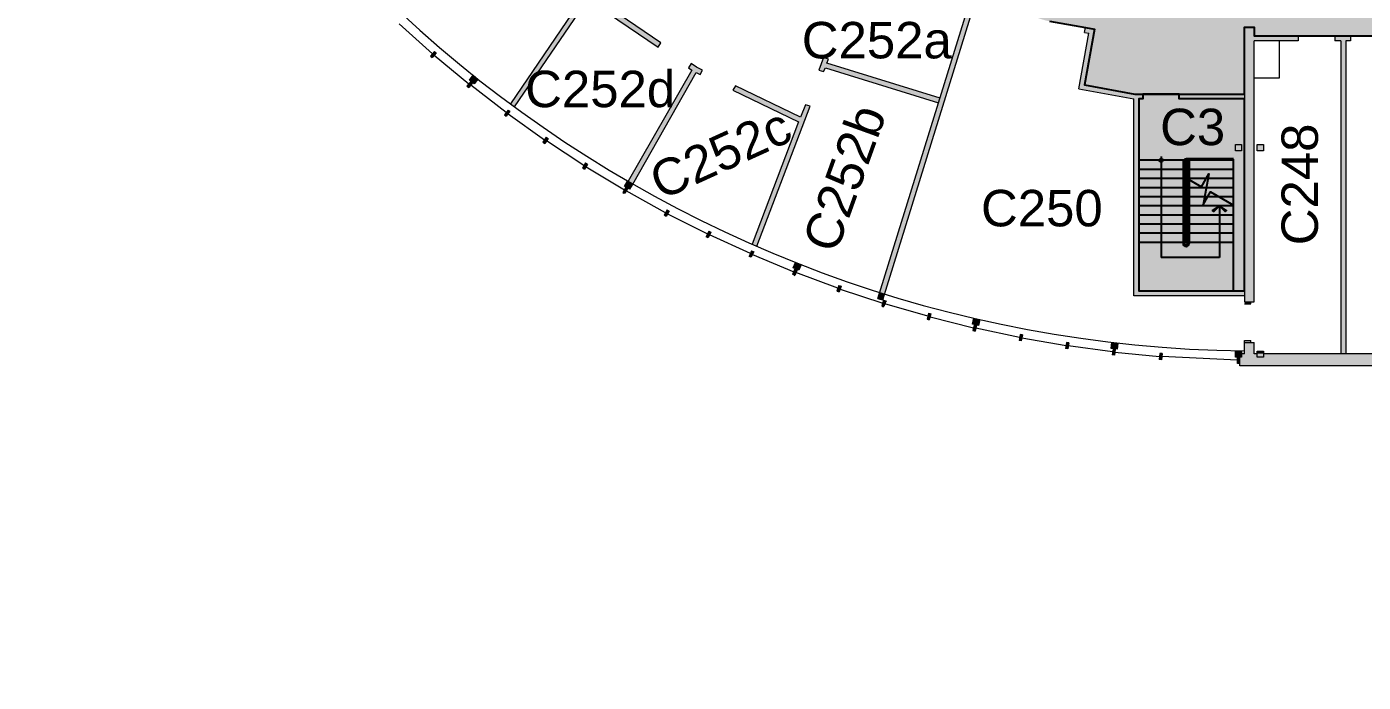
# Model space of a CAD drawing. Extents: x 674 to 9317, y -1087 to 3542.
# Drawn here: x 689 to 2009, y 650 to 1297 of the extents above; entities that cross this region are included whole.
import ezdxf

# ---------------------------------------------------------------- set-up
doc = ezdxf.new("R2010")
doc.units = 0
doc.header["$LTSCALE"] = 0.004
doc.header["$MEASUREMENT"] = 0
for name, color, linetype in [('CORRIDOR HATCH', 253, 'CONTINUOUS'), ('SOLID', 7, 'CONTINUOUS'), ('STAIR', 252, 'CONTINUOUS')]:
    doc.layers.add(name, color=color, linetype=linetype)
doc.layers.add('Room Number', color=7, linetype='CONTINUOUS', lineweight=9)
doc.layers.add('WALL', color=7, linetype='CONTINUOUS', lineweight=0)
doc.styles.add('style1', font='arial.ttf')

msp = doc.modelspace()

# ---------------------------------------------------------------- hatches: boundary and pattern name
at = {"layer": 'CORRIDOR HATCH'}
h = msp.add_hatch(color=256, dxfattribs=at)
h.dxf.hatch_style = 1
h.paths.add_polyline_path([(2231.1, 2606.9), (2231.1, 2457.7), (2623.6, 2457.7), (2623.6, 2472.4), (2636.2, 2472.4), (2636.2, 2600.4), (2623.6, 2600.4), (2623.6, 2606.9)])
h.paths.add_polyline_path([(953.3, 1816.2), (958.8, 1818.6), (960.7, 1814.1), (993.8, 1828.3), (991.9, 1832.7), (1132.6, 1893), (1137.4, 1895), (1123.4, 1930.1), (1108.4, 1973.6), (936.2, 1973.6), (898, 1973.6), (916.1, 1909.4)])
h.paths.add_polyline_path([(1791.5, 1230.9), (1791.5, 1226), (1787.5, 1226), (1787.5, 1036.4), (1892.1, 1036.4), (1892.1, 1226), (1827.5, 1226), (1827.5, 1230.9)])
h.paths.add_polyline_path([(2220.7, 1025), (2220.7, 1003.4), (2225.1, 1003.4), (2225.1, 992.4), (2220.7, 992.4), (2220.7, 798.4), (2225.1, 798.4), (2225.1, 794), (2383.1, 794), (2383.1, 797.4), (2392.1, 797.4), (2392.1, 794), (2536.1, 794), (2536.1, 814.5), (2540.9, 814.5), (2540.9, 914.5), (2536.1, 914.5), (2536.1, 935), (2366.1, 935), (2366.1, 1025)])
h.paths.add_polyline_path([(3828, 1219.5), (3828, 1008.4), (4073.1, 1008.4), (4073.1, 1019.9), (4078, 1019.9), (4078, 1207.9), (4073.1, 1207.9), (4073.1, 1219.5)])
h.paths.add_polyline_path([(4403.6, 2785.9), (4403.6, 2617.9), (4655.6, 2617.9), (4655.6, 2659.9), (4667.6, 2659.9), (4667.6, 2731.9), (4655.6, 2731.9), (4655.6, 2785.9)])
h.paths.add_polyline_path([(5211.2, -706.1), (5211.2, -712.1), (5201.2, -712.1), (5201.2, -962.1), (5255.2, -962.1), (5255.2, -712.1), (5247.2, -712.1), (5247.2, -706.1)])
h.paths.add_polyline_path([(5585.6, 613.9), (5585.6, 601.9), (5401.6, 601.9), (5401.6, 437.9), (5663.6, 437.9), (5663.6, 601.9), (5657.6, 601.9), (5657.6, 613.9)])
edge = h.paths.add_edge_path()
edge.add_arc((5687.6, 1657.9), 71.8, 270, 450)
edge.add_line((5687.6, 1729.7), (5587.9, 1729.9))
edge.add_line((5587.9, 1729.9), (5587.9, 1727.3))
edge.add_line((5587.9, 1727.3), (5577.4, 1727.3))
edge.add_line((5577.4, 1727.3), (5577.4, 1725.8))
edge.add_line((5577.4, 1725.8), (5578.9, 1725.8))
edge.add_line((5578.9, 1725.8), (5578.9, 1659.9))
edge.add_line((5578.9, 1659.9), (5587.9, 1659.9))
edge.add_line((5587.9, 1659.9), (5587.9, 1585.9))
edge.add_line((5587.9, 1585.9), (5681.6, 1585.9))
edge.add_line((5681.6, 1585.9), (5687.6, 1586.1))
h.paths.add_polyline_path([(6335.6, 2785.9), (6335.6, 2617.9), (6527.6, 2617.9), (6527.6, 2605.9), (6599.6, 2605.9), (6599.6, 2617.9), (6605.6, 2617.9), (6605.6, 2785.9)])
h.paths.add_polyline_path([(7421.6, 613.9), (7421.6, 601.9), (7415.6, 601.9), (7415.6, 433.9), (7679.6, 433.9), (7679.6, 601.9), (7493.6, 601.9), (7493.6, 613.9)])
h.paths.add_polyline_path([(8765, 2446.3), (8765, 2440), (8757.8, 2440), (8757.8, 2403.5), (8765, 2403.5), (8765, 2203.3), (8920.7, 2203.3), (8920.7, 2446.3)])
h = msp.add_hatch(color=256, dxfattribs=at)
h.dxf.hatch_style = 1
h.paths.add_polyline_path([(2622, 1376.4), (2214.1, 1376.4), (2214.1, 1380.8), (2208.1, 1380.8), (2208.1, 1385.2), (2165.4, 1385.2), (2121.6, 1385.2), (1910.6, 1384.9), (1910.6, 1378.9), (1904.6, 1378.9), (1904.6, 1381.4), (1901.6, 1381.4), (1901.6, 1372.8), (1892.1, 1372.8), (1892.1, 1385.3), (1890.1, 1385.4), (1889.1, 1385.2), (1889.1, 1379.2), (1883.1, 1379.2), (1883.1, 1385.2), (1843, 1387.7), (1803.7, 1391.4), (1797.7, 1392.1), (1759.9, 1398.3), (1719.3, 1406.6), (1679.3, 1416.9), (1639.7, 1429.2), (1600.8, 1443.2), (1562.8, 1459.5), (1525.5, 1477.5), (1489.2, 1497.3), (1453.9, 1518.8), (1419.7, 1542.1), (1386.5, 1566.9), (1354.9, 1593.6), (1324.6, 1621.7), (1295.4, 1651.1), (1267.8, 1682.6), (1242.3, 1714.5), (1218, 1748), (1195.4, 1782.6), (1174.5, 1818.4), (1155.3, 1855), (1139.3, 1890.5), (955.1, 1811.7), (972.3, 1768.5), (1059.2, 1810.8), (1107.1, 1728.7), (1135.1, 1746), (1158, 1706.7), (1202.9, 1650.9), (1221.6, 1629), (1247.9, 1601.5), (1278.3, 1570.4), (1343.8, 1513.8), (1402.1, 1471.3), (1458.6, 1437.4), (1530.2, 1399.1), (1603.2, 1368.6), (1662.8, 1348.7), (1682, 1342.2), (1672.2, 1310.8), (1695.6, 1303.5), (1699.4, 1302.8), (1734.8, 1296.5), (1743.8, 1294.9), (1733.9, 1239.8), (1783.8, 1230.9), (1791.5, 1230.9), (1827.5, 1230.9), (1892.1, 1230.9), (1892.1, 1296.8), (1901.6, 1296.8), (1901.6, 1288.4), (2220.7, 1288.4), (2220.7, 1171.4), (2231.1, 1171.4), (2231.1, 1159.9), (2231.1, 1158.5), (2523.8, 1158.5), (2523.8, 1279.9), (2615.1, 1279.9)])
at = {"layer": 'SOLID'}
h = msp.add_hatch(color=256, dxfattribs=at)
h.dxf.hatch_style = 1
h.paths.add_polyline_path([(1243.4, 1324.5), (1312.8, 1277.3), (1315.6, 1281.4), (1214.3, 1350.4), (1185, 1377.5), (1181.6, 1373.8), (1211.5, 1346.2), (1239.2, 1327.4), (1166.9, 1221.1, 0.001005), (1171, 1218.2)])
h = msp.add_hatch(color=256, dxfattribs=at)
h.dxf.hatch_style = 1
h.paths.add_polyline_path([(1635.2, 1351.6), (1630.5, 1353.1), (1531.7, 1035.1, 0.001005), (1536.5, 1033.6)])
h = msp.add_hatch(color=256, dxfattribs=at)
h.dxf.hatch_style = 1
h.paths.add_polyline_path([(2048.1, 974.4), (1910.6, 974.4), (1910.6, 970.9), (1904.6, 970.9), (1904.6, 974.4), (1901.6, 974.4), (1901.6, 985.6), (1892.1, 985.6), (1892.1, 974.4), (1889.1, 974.4), (1889.1, 971.1), (1887.2, 971.1), (1887.2, 962.4), (2048.1, 962.4)])
h.paths.add_polyline_path([(1910.6, 974.4), (1910.6, 976.9), (1904.6, 976.9), (1904.6, 970.9), (1910.6, 970.9)], flags=17)
h.paths.add_polyline_path([(1898.1, 987.6), (1892.1, 987.6), (1892.1, 985.6), (1898.1, 985.6)])
h.paths.add_polyline_path([(1992, 1283.5), (1996.6, 1283.5), (1996.6, 1288.4), (1981.1, 1288.4), (1981.1, 1283.5), (1987.1, 1283.5), (1987.1, 974.4), (1992, 974.4)])
h.paths.add_polyline_path([(1901.6, 1283.5), (1945.1, 1283.5), (1945.1, 1288.4), (1901.6, 1288.4), (1901.6, 1296.8), (1892.1, 1296.8), (1892.1, 1025.6), (1901.6, 1025.6)])
h.paths.add_polyline_path([(1892.1, 1036.4), (1787.5, 1036.4), (1787.5, 1226), (1791.5, 1226), (1791.5, 1230.9), (1783.8, 1230.9), (1733.9, 1239.8), (1743.8, 1294.9), (1734.8, 1296.5), (1734, 1291.7), (1738.1, 1290.9), (1728.3, 1235.9), (1782.6, 1226.1), (1782.6, 1031.5), (1892.1, 1031.5)])
h.paths.add_polyline_path([(1892.1, 1230.9), (1827.5, 1230.9), (1827.5, 1226), (1892.1, 1226)], flags=17)
h.paths.add_polyline_path([(1889.1, 1180.9), (1883.1, 1180.9), (1883.1, 1174.9), (1889.1, 1174.9)], flags=17)
h.paths.add_polyline_path([(1910.6, 1180.9), (1904.6, 1180.9), (1904.6, 1174.9), (1910.6, 1174.9)], flags=17)
h = msp.add_hatch(color=256, dxfattribs=at)
h.dxf.hatch_style = 1
h.paths.add_polyline_path([(1405.6, 1082.6, 0.001004), (1410.2, 1080.6), (1463.1, 1218.8), (1458.3, 1220.3), (1453.6, 1207.9), (1389.2, 1238.9), (1386.7, 1234.6), (1451.4, 1203.4)])
h.paths.add_polyline_path([(1350.5, 1252), (1354.2, 1250.3), (1356.7, 1254.6), (1350.7, 1257.5), (1345.5, 1261.1), (1342.9, 1256.7), (1346.2, 1254.5), (1283.3, 1144.7), (1288, 1142)])
h = msp.add_hatch(color=256, dxfattribs=at)
h.dxf.hatch_style = 1
h.paths.add_polyline_path([(1479.4, 1261.3), (1481, 1265.3), (1476.2, 1266.8), (1471.5, 1254.6), (1476.3, 1253.2), (1478, 1256.8), (1589.8, 1222.1), (1591.3, 1226.9)])
h = msp.add_hatch(color=256, dxfattribs=at)
h.dxf.hatch_style = 1
h.paths.add_polyline_path([(1536.5, 1033.6, -0.001005), (1531.7, 1035.1), (1529.8, 1029), (1531.7, 1028.4), (1534.6, 1027.6)])

# ---------------------------------------------------------------- linework, layer by layer
at = {"layer": 'CORRIDOR HATCH'}
msp.add_lwpolyline([(1699.4, 1302.8), (1734.8, 1296.5), (1743.8, 1294.9), (1733.9, 1239.8), (1783.8, 1230.9), (1791.5, 1230.9), (1827.5, 1230.9), (1892.1, 1230.9), (1892.1, 1296.8), (1901.6, 1296.8), (1901.6, 1288.4), (2220.7, 1288.4)], dxfattribs=at)
msp.add_lwpolyline([(1791.5, 1230.9), (1791.5, 1226), (1787.5, 1226), (1787.5, 1036.4), (1892.1, 1036.4), (1892.1, 1226), (1827.5, 1226), (1827.5, 1230.9)], close=True, dxfattribs=at)
at = {"layer": 'SOLID'}
for points in [[(1088.1, 1268.4), (1089.8, 1267), (1092, 1273), (1093.7, 1271.5)], [(1124, 1238.7), (1125.8, 1237.3), (1127.8, 1243.4), (1129.5, 1242)], [(1126.4, 1244.7), (1131.1, 1241), (1130.2, 1249.4), (1134.9, 1245.7)], [(1161, 1210.3), (1162.8, 1209), (1164.6, 1215.1), (1166.4, 1213.8)], [(1199.1, 1183.3), (1200.9, 1182), (1202.4, 1188.3), (1204.3, 1187)], [(1238.1, 1157.8), (1240, 1156.6), (1241.2, 1162.8), (1243.1, 1161.7)], [(1281, 1138.9), (1282.9, 1137.8), (1278, 1133.7), (1279.9, 1132.6)], [(1279.5, 1140), (1284.7, 1137), (1282.5, 1145.2), (1287.7, 1142.2)], [(1318.7, 1111.1), (1320.7, 1110), (1321.6, 1116.4), (1323.6, 1115.3)], [(1360.3, 1090), (1362.4, 1089), (1363, 1095.4), (1365, 1094.5)], [(1402.7, 1070.5), (1404.8, 1069.6), (1405.1, 1076), (1407.2, 1075.1)], [(1445.7, 1052.6), (1447.8, 1051.8), (1447.9, 1058.2), (1450, 1057.3)], [(1446.3, 1059.1), (1451.9, 1056.9), (1448.5, 1064.6), (1454.1, 1062.5)], [(1489.4, 1036.3), (1491.4, 1041.9), (1491.5, 1035.5), (1493.5, 1041.2)], [(1533.7, 1021.6), (1535.8, 1020.9), (1535.4, 1027.3), (1537.6, 1026.6)], [(1892.1, 1025.6), (1892.1, 1023.6), (1898.1, 1025.6), (1898.1, 1023.6)], [(1578.4, 1008.5), (1580.6, 1007.9), (1580, 1014.3), (1582.2, 1013.7)], [(1623.2, 1003.7), (1629.1, 1002.3), (1624.6, 1009.5), (1630.4, 1008.2)], [(1623.6, 997.2), (1625.8, 996.7), (1625, 1003), (1627.2, 1002.5)], [(1669.3, 987.5), (1671.5, 987), (1670.4, 993.3), (1672.6, 992.9)], [(1715.2, 979.5), (1717.4, 979.1), (1716.1, 985.4), (1718.3, 985.1)], [(1760.3, 979.6), (1760.9, 985.6), (1766.2, 978.9), (1766.9, 984.9)], [(1761.4, 973.2), (1763.6, 972.9), (1762.1, 979.2), (1764.3, 978.9)], [(1883.1, 977.1), (1889.1, 977.1), (1883.1, 971.1), (1889.1, 971.1)], [(1904.6, 974.4), (1904.6, 976.9), (1910.6, 974.4), (1910.6, 976.9)], [(1807.8, 968.6), (1808.3, 974.6), (1810, 968.5), (1810.5, 974.5)], [(1884.9, 970.9), (1884.9, 964.9), (1887.2, 970.8), (1887.2, 964.8)]]:
    msp.add_solid(points, dxfattribs=at)
at = {"layer": 'STAIR'}
for p, q in [((1831.7, 1165.4), (1787.5, 1165.4)), ((1809.6, 1169.2), (1809.6, 1069.5)), ((1831.3, 1163.9), (1831.3, 1083.4)), ((1832.8, 1163.9), (1832.8, 1083.4)), ((1881.1, 1166.9), (1834.3, 1166.9)), ((1881.1, 1165.4), (1834.3, 1165.4)), ((1834.3, 1165.4), (1834.3, 1084.4)), ((1835.8, 1165.4), (1835.8, 1147.2)), ((1837.3, 1165.4), (1837.3, 1146.3)), ((1881.1, 1036.2), (1881.1, 1166.7)), ((1831.3, 1156.4), (1787.5, 1156.4)), ((1835.8, 1156.4), (1832.8, 1156.4)), ((1881.1, 1156.4), (1837.3, 1156.4)), ((1831.3, 1147.4), (1787.5, 1147.4)), ((1831.3, 1138.4), (1787.5, 1138.4)), ((1835.8, 1147.4), (1832.8, 1147.4)), ((1835.8, 1138.4), (1832.8, 1138.4)), ((1835.8, 1147.2), (1835.8, 1083.4)), ((1881.1, 1147.4), (1837.3, 1147.4)), ((1837.3, 1146.3), (1837.3, 1083.4)), ((1854.2, 1138.4), (1837.3, 1138.4)), ((1881.1, 1138.4), (1854.2, 1138.4)), ((1831.3, 1129.4), (1787.5, 1129.4)), ((1835.8, 1129.4), (1832.8, 1129.4)), ((1866.6, 1129.4), (1837.3, 1129.4)), ((1881.1, 1129.4), (1866.6, 1129.4)), ((1831.3, 1120.4), (1787.5, 1120.4)), ((1831.3, 1111.4), (1787.5, 1111.4)), ((1835.8, 1120.4), (1832.8, 1120.4)), ((1835.8, 1111.4), (1832.8, 1111.4)), ((1881.1, 1120.4), (1837.3, 1120.4)), ((1881.1, 1111.4), (1837.3, 1111.4)), ((1867.2, 1120.2), (1867.2, 1069.5)), ((1831.3, 1102.4), (1787.5, 1102.4)), ((1835.8, 1102.4), (1832.8, 1102.4)), ((1881.1, 1102.4), (1837.3, 1102.4)), ((1831.3, 1093.4), (1787.5, 1093.4)), ((1831.3, 1084.4), (1787.5, 1084.4)), ((1835.8, 1093.4), (1832.8, 1093.4)), ((1835.8, 1084.4), (1832.8, 1084.4)), ((1881.1, 1093.4), (1837.3, 1093.4)), ((1881.1, 1084.4), (1837.3, 1084.4)), ((1867.2, 1069.5), (1809.6, 1069.5))]:
    msp.add_line(p, q, dxfattribs=at)
msp.add_lwpolyline([(1834.8, 1147.7), (1849.4, 1139.3), (1856.8, 1152.1), (1851.1, 1121.6), (1858.3, 1134.2), (1881.1, 1121)], dxfattribs=at)
for points in [[(1867.2, 1120.4), (1861.6, 1114.7), (1860.3, 1116)], [(1867.2, 1120.4), (1872.9, 1114.7), (1874.2, 1116)]]:
    msp.add_lwpolyline(points, close=True, dxfattribs=at)
msp.add_circle((1809.6, 1165.4), 1.77, dxfattribs=at)
for centre, radius, start, end in [((1834.3, 1163.9), 3, 90, 180), ((1834.3, 1163.9), 1.5, 90, 180), ((1834.3, 1083.4), 3, 180, 0), ((1834.3, 1083.4), 1.5, 180, 0)]:
    msp.add_arc(centre, radius, start, end, dxfattribs=at)
at = {"layer": 'WALL'}
for p, q in [((1315.6, 1281.4), (1214.3, 1350.4)), ((1529.8, 1029), (1630.4, 1353)), ((1534.6, 1027.5), (1635.2, 1351.5)), ((1239.2, 1327.4), (1166.9, 1221.2)), ((1171, 1218.2), (1243.4, 1324.5)), ((1243.4, 1324.5), (1312.8, 1277.3)), ((1090.1, 1270.7), (1057, 1300.1)), ((1733.9, 1239.8), (1743.8, 1294.9)), ((1734, 1291.7), (1734.8, 1296.5)), ((1734.8, 1296.5), (1743.8, 1294.9)), ((1901.6, 1296.8), (1892.1, 1296.8)), ((1892.1, 1296.8), (1892.1, 1025.6)), ((1901.6, 1288.4), (1901.6, 1296.8)), ((1312.8, 1277.3), (1315.6, 1281.4)), ((1728.3, 1235.9), (1738.1, 1290.9)), ((1734, 1291.7), (1738.1, 1290.9)), ((1945.1, 1288.4), (1901.6, 1288.4)), ((1945.1, 1283.5), (1901.6, 1283.5)), ((1901.6, 1025.6), (1901.6, 1283.5)), ((1926.1, 1283.5), (1926.1, 1246.5)), ((1945.1, 1288.4), (1945.1, 1283.5)), ((1981.1, 1288.4), (1981.1, 1283.5)), ((1996.6, 1288.4), (1981.1, 1288.4)), ((1987.1, 1283.5), (1981.1, 1283.5)), ((1987.1, 1283.5), (1987.1, 974.4)), ((1992, 1283.5), (1992, 974.4)), ((1996.6, 1283.5), (1992, 1283.5)), ((1996.6, 1288.4), (1996.6, 1283.5)), ((1092, 1273), (1088.1, 1268.4)), ((1088.1, 1268.4), (1089.8, 1267)), ((1093.7, 1271.5), (1089.8, 1267)), ((1091.8, 1269.2), (1125.9, 1241)), ((1092, 1273), (1093.7, 1271.5)), ((1346.2, 1254.5), (1283.3, 1144.7)), ((1345.5, 1261.1), (1342.9, 1256.7)), ((1342.9, 1256.7), (1346.2, 1254.5)), ((1350.7, 1257.5), (1345.5, 1261.1)), ((1356.7, 1254.6), (1350.7, 1257.5)), ((1354.2, 1250.3), (1356.7, 1254.6)), ((1476.2, 1266.8), (1471.5, 1254.6)), ((1471.5, 1254.6), (1476.3, 1253.2)), ((1481, 1265.3), (1476.2, 1266.8)), ((1476.3, 1253.2), (1478, 1256.8)), ((1478, 1256.8), (1589.8, 1222.1)), ((1479.4, 1261.3), (1481, 1265.3)), ((1591.3, 1226.9), (1479.4, 1261.3)), ((1127.8, 1243.4), (1124, 1238.7)), ((1129.5, 1242), (1125.8, 1237.3)), ((1129.5, 1242), (1127.8, 1243.4)), ((1288, 1142), (1350.5, 1252)), ((1350.5, 1252), (1354.2, 1250.3)), ((1926.1, 1246.5), (1901.6, 1246.5)), ((1124, 1238.7), (1125.8, 1237.3)), ((1162.8, 1212.7), (1127.7, 1239.6)), ((1389.2, 1238.9), (1386.7, 1234.6)), ((1386.7, 1234.6), (1451.4, 1203.4)), ((1453.6, 1207.9), (1389.2, 1238.9)), ((1728.3, 1235.9), (1782.6, 1226.1)), ((1733.9, 1239.8), (1783.8, 1230.9)), ((1791.5, 1230.9), (1783.8, 1230.9)), ((1791.5, 1226), (1791.5, 1230.9)), ((1892.1, 1230.9), (1827.5, 1230.9)), ((1827.5, 1226), (1827.5, 1230.9)), ((1164.6, 1215.1), (1161, 1210.3)), ((1164.6, 1215.1), (1166.4, 1213.8)), ((1410.2, 1080.6), (1463.1, 1218.8)), ((1458.3, 1220.3), (1453.6, 1207.9)), ((1463.1, 1218.8), (1458.3, 1220.3)), ((1782.6, 1031.5), (1782.6, 1226.1)), ((1787.5, 1036.4), (1787.5, 1226)), ((1791.5, 1226), (1787.5, 1226)), ((1892.1, 1226), (1827.5, 1226)), ((1161, 1210.3), (1162.8, 1209)), ((1166.4, 1213.8), (1162.8, 1209)), ((1164.6, 1211.4), (1200.7, 1185.8)), ((1451.4, 1203.4), (1405.6, 1082.6)), ((1202.4, 1188.3), (1199.1, 1183.3)), ((1202.4, 1188.3), (1203.4, 1187.6)), ((1199.1, 1183.3), (1200.9, 1182)), ((1204.3, 1187), (1200.9, 1182)), ((1239.6, 1160.3), (1202.6, 1184.6)), ((1203.4, 1187.6), (1204.3, 1187)), ((1241.2, 1162.8), (1238.1, 1157.8)), ((1243.1, 1161.7), (1240, 1156.6)), ((1241.2, 1162.8), (1243.1, 1161.7)), ((1238.1, 1157.8), (1239, 1157.2)), ((1239, 1157.2), (1240, 1156.6)), ((1241.6, 1159.1), (1279.5, 1136.3)), ((1281, 1138.9), (1278, 1133.7)), ((1282.9, 1137.8), (1279.9, 1132.6)), ((1281, 1138.9), (1281.9, 1138.3)), ((1282.9, 1137.8), (1281.9, 1138.3)), ((1278, 1133.7), (1278.9, 1133.1)), ((1279.9, 1132.6), (1278.9, 1133.1)), ((1320.2, 1113.7), (1281.4, 1135.2)), ((1321.6, 1116.4), (1318.7, 1111.1)), ((1320.7, 1110), (1318.7, 1111.1)), ((1323.6, 1115.3), (1320.7, 1110)), ((1322.5, 1115.9), (1321.6, 1116.4)), ((1322.1, 1112.7), (1361.7, 1092.7)), ((1323.6, 1115.3), (1322.5, 1115.9)), ((1363, 1095.4), (1360.3, 1090)), ((1362.4, 1089), (1360.3, 1090)), ((1365, 1094.5), (1362.4, 1089)), ((1363, 1095.4), (1365, 1094.5)), ((1403.9, 1073.3), (1363.7, 1091.7)), ((1405.1, 1076), (1402.7, 1070.5)), ((1403.7, 1070), (1402.7, 1070.5)), ((1404.8, 1069.6), (1403.7, 1070)), ((1407.2, 1075.1), (1404.8, 1069.6)), ((1405.1, 1076), (1407.2, 1075.1)), ((1406, 1072.4), (1446.8, 1055.4)), ((1447.9, 1058.2), (1445.7, 1052.6)), ((1450, 1057.3), (1447.8, 1051.8)), ((1449, 1057.7), (1447.9, 1058.2)), ((1449, 1057.7), (1450, 1057.3)), ((1446.8, 1052.2), (1445.7, 1052.6)), ((1446.8, 1052.2), (1447.8, 1051.8)), ((1490.4, 1039.1), (1448.9, 1054.5)), ((1491.4, 1041.9), (1489.4, 1036.3)), ((1489.4, 1036.3), (1491.5, 1035.5)), ((1491.4, 1041.9), (1492.5, 1041.5)), ((1493.5, 1041.2), (1491.5, 1035.5)), ((1492.5, 1041.5), (1493.5, 1041.2)), ((1492.5, 1038.3), (1534.6, 1024.4)), ((1892.1, 1031.5), (1782.6, 1031.5)), ((1892.1, 1036.4), (1787.5, 1036.4)), ((1529.8, 1029), (1531.7, 1028.4)), ((1531.7, 1028.4), (1534.6, 1027.6)), ((1535.4, 1027.3), (1533.7, 1021.6)), ((1533.7, 1021.6), (1534.7, 1021.2)), ((1534.6, 1027.6), (1536.5, 1027)), ((1534.7, 1021.2), (1535.8, 1020.9)), ((1537.6, 1026.6), (1535.8, 1020.9)), ((1536.5, 1027), (1538.4, 1026.4)), ((1579.2, 1011.4), (1536.7, 1023.8)), ((1892.1, 1025.6), (1901.6, 1025.6)), ((1892.1, 1023.6), (1898.1, 1023.6)), ((1898.1, 1023.6), (1898.1, 1025.6)), ((1580, 1014.3), (1578.4, 1008.5)), ((1578.4, 1008.5), (1579.5, 1008.2)), ((1579.5, 1008.2), (1580.6, 1007.9)), ((1580, 1014.3), (1581.1, 1014)), ((1582.2, 1013.7), (1580.6, 1007.9)), ((1581.1, 1014), (1582.2, 1013.7)), ((1581.4, 1010.8), (1624.3, 1000.1)), ((1625, 1003), (1623.6, 997.2)), ((1623.6, 997.2), (1625.8, 996.7)), ((1625, 1003), (1626.1, 1002.7)), ((1627.2, 1002.5), (1625.8, 996.7)), ((1627.2, 1002.5), (1626.1, 1002.7)), ((1669.8, 990.4), (1626.5, 999.6)), ((1670.4, 993.3), (1669.3, 987.5)), ((1672.6, 992.9), (1670.4, 993.3)), ((1672.6, 992.9), (1671.5, 987)), ((1671.5, 987), (1669.3, 987.5)), ((1672, 990), (1715.7, 982.5)), ((1716.1, 985.4), (1715.2, 979.5)), ((1717.4, 979.1), (1715.2, 979.5)), ((1718.3, 985.1), (1716.1, 985.4)), ((1718.3, 985.1), (1717.4, 979.1)), ((1761.7, 976.2), (1717.9, 982.1)), ((1762.1, 979.2), (1761.4, 973.2)), ((1764.3, 978.9), (1763.2, 979)), ((1764.3, 978.9), (1763.6, 972.9)), ((1892.1, 974.4), (1892.1, 987.6)), ((1892.1, 987.6), (1898.1, 987.6)), ((1892.1, 985.6), (1901.6, 985.6)), ((1898.1, 985.6), (1898.1, 987.6)), ((1901.6, 974.4), (1901.6, 985.6)), ((1763.6, 972.9), (1761.4, 973.2)), ((1764, 975.9), (1808, 971.6)), ((1808.3, 974.6), (1807.8, 968.6)), ((1810, 968.5), (1807.8, 968.6)), ((1809.4, 974.5), (1808.3, 974.6)), ((1810.5, 974.5), (1809.2, 974.5)), ((1810.5, 974.5), (1810, 968.5)), ((1884.9, 967.9), (1810.3, 971.5)), ((1884.9, 964.9), (1884.9, 970.9)), ((1887.2, 970.8), (1884.9, 970.9)), ((1887.2, 964.8), (1884.9, 964.9)), ((1887.2, 962.4), (1887.2, 971.1)), ((1892.1, 974.4), (1889.1, 974.4)), ((1904.6, 974.4), (1901.6, 974.4)), ((2048.1, 974.4), (1910.6, 974.4)), ((2048.1, 962.4), (1887.2, 962.4))]:
    msp.add_line(p, q, dxfattribs=at)
for points in [[(1134.9, 1245.7), (1131.1, 1241), (1126.4, 1244.7), (1130.2, 1249.4)], [(1889.1, 1174.9), (1883.1, 1174.9), (1883.1, 1180.9), (1889.1, 1180.9)], [(1910.6, 1174.9), (1904.6, 1174.9), (1904.6, 1180.9), (1910.6, 1180.9)], [(1287.7, 1142.2), (1284.7, 1137), (1279.5, 1140), (1282.5, 1145.2)], [(1454.1, 1062.5), (1451.9, 1056.9), (1446.3, 1059.1), (1448.5, 1064.6)], [(1630.4, 1008.2), (1629.1, 1002.3), (1623.2, 1003.7), (1624.6, 1009.5)], [(1766.2, 978.9), (1760.3, 979.6), (1760.9, 985.6), (1766.9, 984.9)], [(1889.1, 971.1), (1883.1, 971.1), (1883.1, 977.1), (1889.1, 977.1)], [(1910.6, 970.9), (1904.6, 970.9), (1904.6, 976.9), (1910.6, 976.9)]]:
    msp.add_lwpolyline(points, close=True, dxfattribs=at)
msp.add_arc((1906.9, 2221.2), 1244.1, 191.8221, 269.3155, dxfattribs=at)

# ---------------------------------------------------------------- texts
at = {"layer": 'Room Number', "style": 'style1'}
for s, p in [('C252a', (1454.7, 1266.1)), ('C252d', (1181.5, 1217.9)), ('C3', (1808.6, 1180.4)), ('C250', (1631.7, 1100.2))]:
    msp.add_text(s, height=36, dxfattribs=at).set_placement(p)
for s, rotation, p in [('C252b', 70.2431, (1488.6, 1072.1)), ('C252c', 24.5181, (1315.6, 1125.7)), ('C248', 90, (1964.5, 1081.5))]:
    msp.add_text(s, height=36, rotation=rotation, dxfattribs=at).set_placement(p)

doc.saveas('drawing.dxf')
